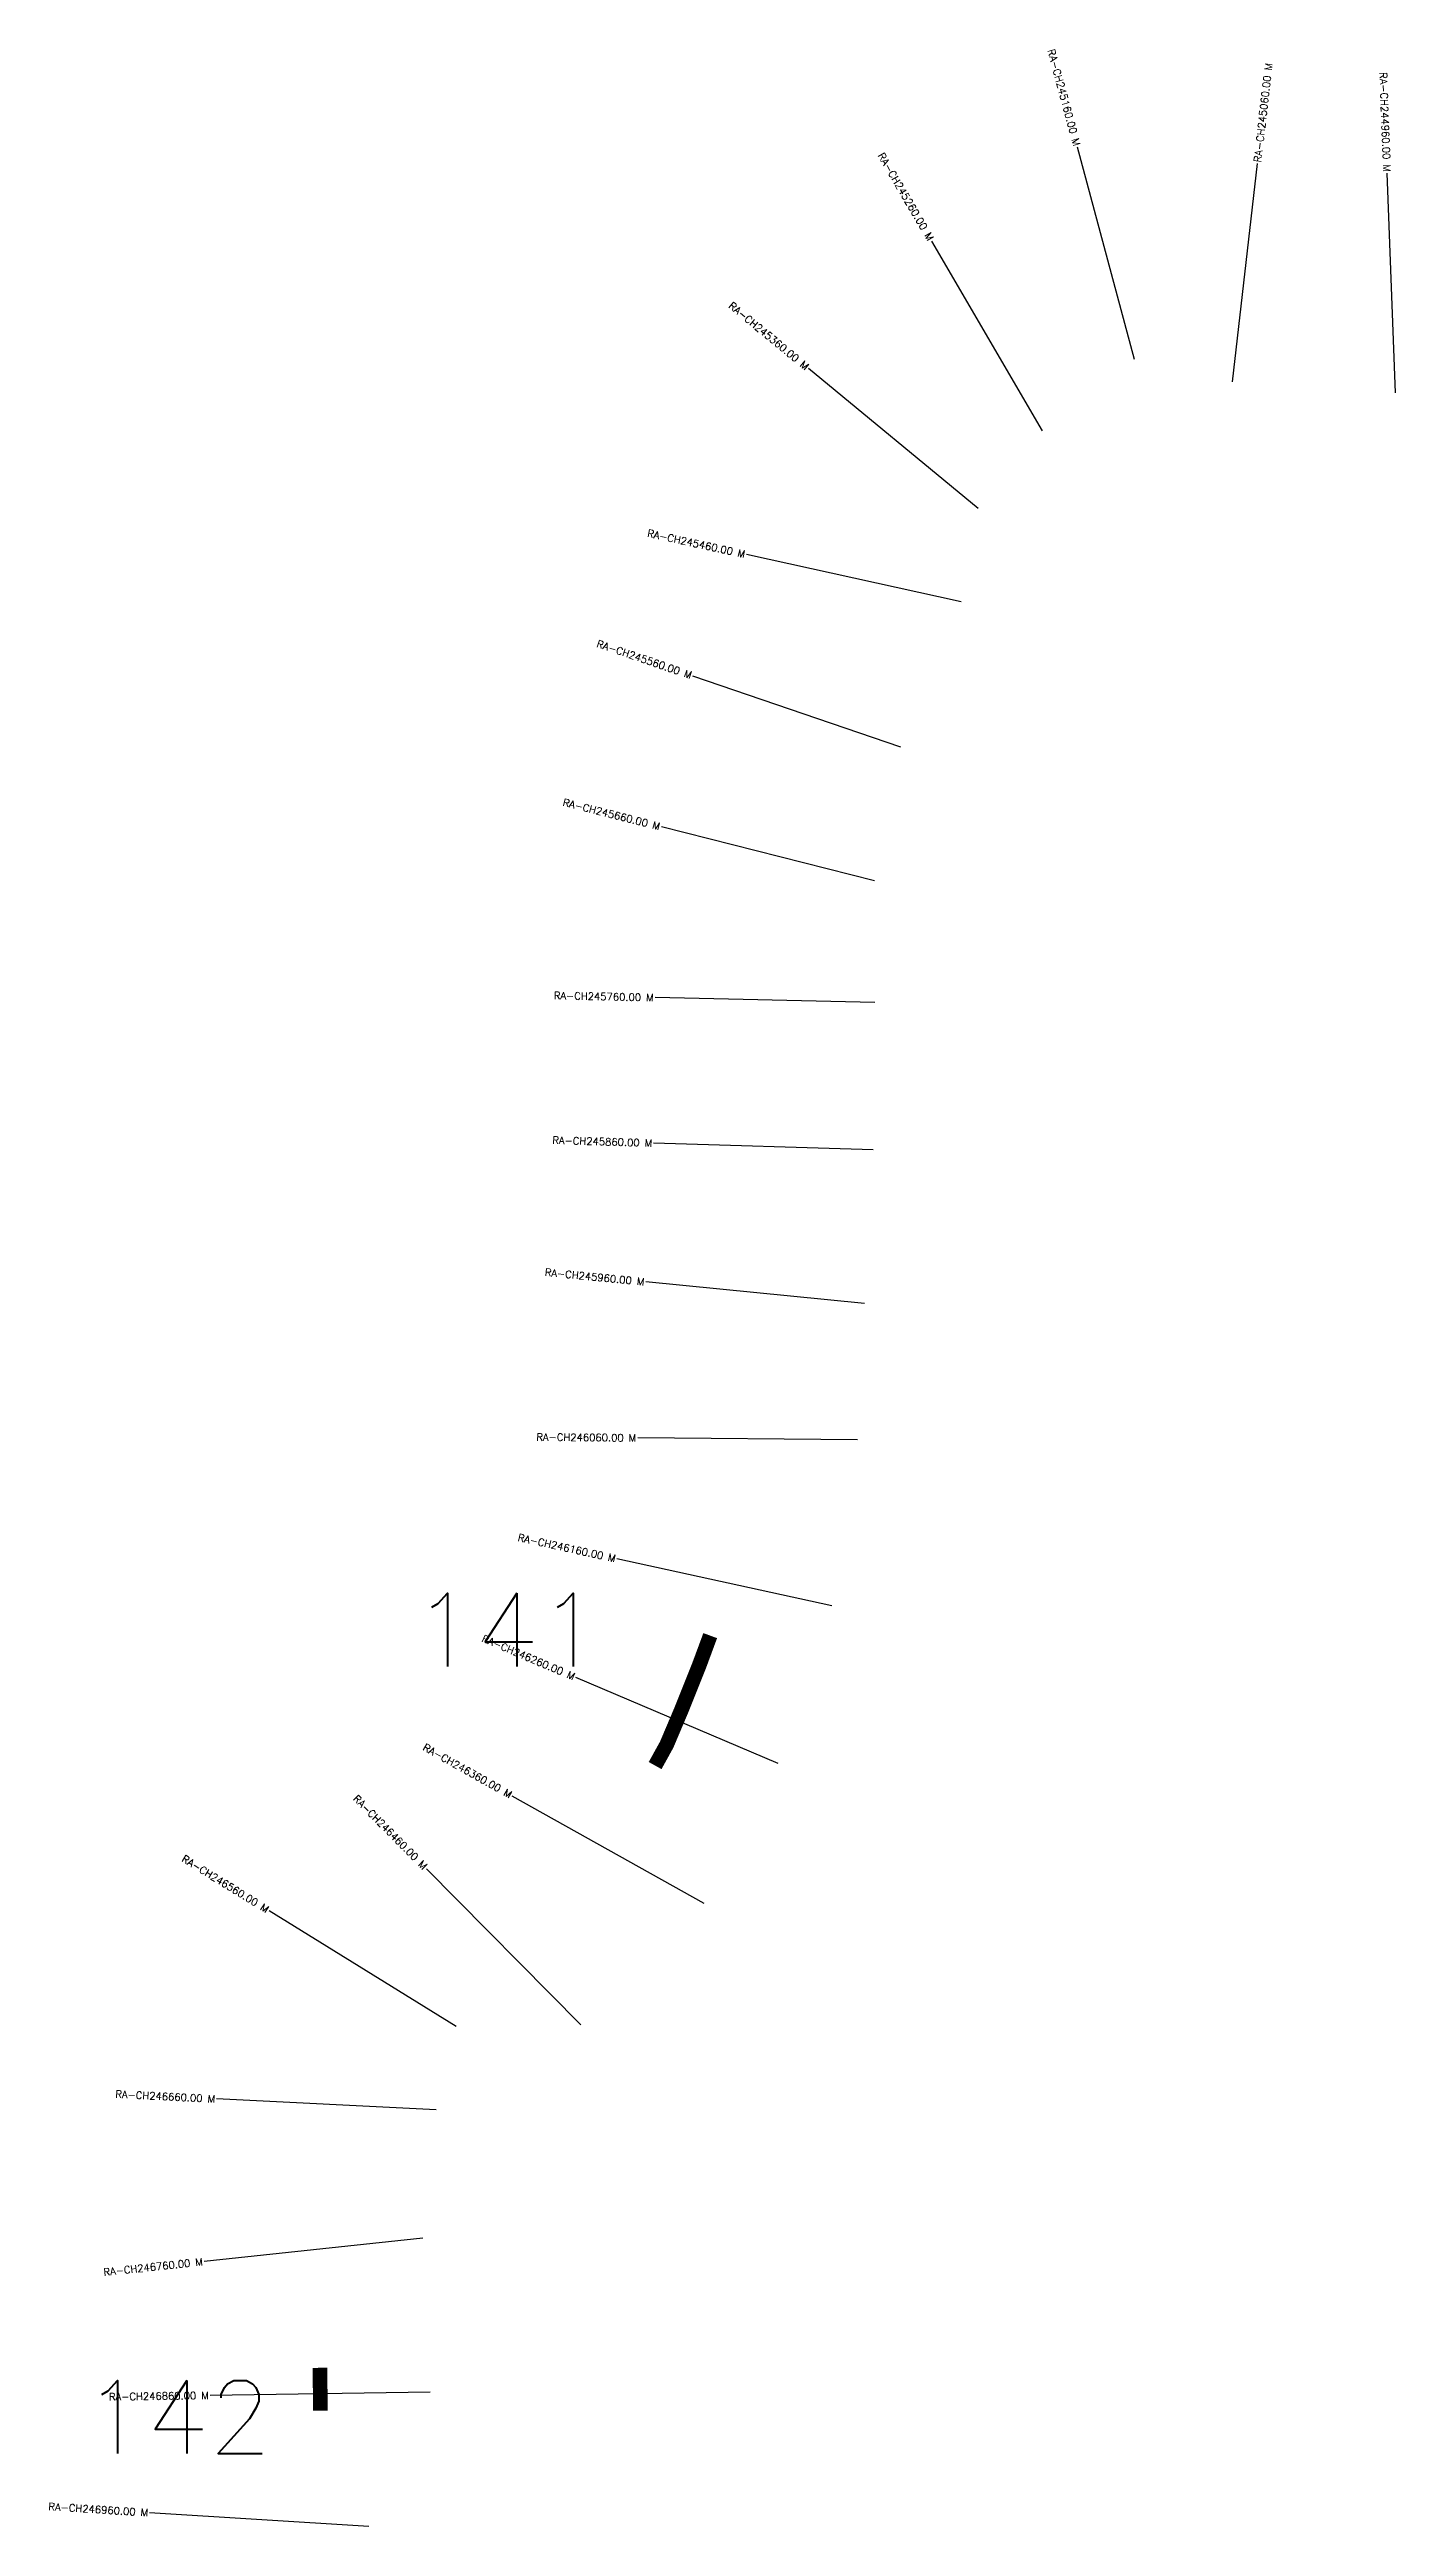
# Model space of a CAD drawing. Header units: metres. Extents: x 278224 to 282386, y 2044604 to 2047329.
# Drawn here: x 278261 to 279180, y 2045610 to 2047301 of the extents above; entities that cross this region are included whole.
import ezdxf
from ezdxf.enums import TextEntityAlignment as Align

# ---------------------------------------------------------------- set-up
doc = ezdxf.new("R2010")
doc.units = ezdxf.units.M
for name, color, linetype in [('ARTIFICIALLY PROTECTED', 4, 'Continuous'), ('CS', 134, 'Continuous'), ('CSMark', 6, 'Continuous')]:
    doc.layers.add(name, color=color, linetype=linetype)
doc.styles.get("Standard").update_dxf_attribs({"font": 'simplex.shx'})

msp = doc.modelspace()

# ---------------------------------------------------------------- linework, layer by layer
at = {"layer": 'ARTIFICIALLY PROTECTED', "const_width": 10, "flags": 128}
for points in [[(278712.3, 2046218.2), (278704.6, 2046197.4), (278692.6, 2046167.4), (278682.6, 2046143.8), (278674.7, 2046129.5)], [(278445.9, 2045718.4), (278446.3, 2045689.1)]]:
    msp.add_lwpolyline(points, dxfattribs=at)
at = {"layer": 'CS'}
for p, q in [((279001.8, 2047089.4), (278962.9, 2047234.3)), ((279068.7, 2047074), (279085.7, 2047223)), ((279180, 2047066.6), (279174.3, 2047216.4)), ((278939.1, 2047040.6), (278863.5, 2047170.1)), ((278895.1, 2046987.7), (278779.3, 2047083.1)), ((278883.6, 2046924), (278737.1, 2046956.1)), ((278842.5, 2046824.7), (278700.5, 2046873.2)), ((278824.4, 2046733.5), (278679, 2046770.2)), ((278824.6, 2046650.4), (278674.7, 2046653.7)), ((278823.6, 2046549.8), (278673.7, 2046554.3)), ((278817.6, 2046444.9), (278668.3, 2046459.6)), ((278812.8, 2046351.9), (278662.8, 2046353.2)), ((278795.2, 2046238.6), (278648.6, 2046270.6)), ((278758.6, 2046130.9), (278620.6, 2046189.6)), ((278708.1, 2046035.4), (278577.2, 2046108.7)), ((278624.1, 2045952.5), (278518.6, 2046059.1)), ((278538.9, 2045951.4), (278411.3, 2046030.3)), ((278525.2, 2045894.4), (278375.4, 2045901.9)), ((278516.1, 2045806.9), (278366.9, 2045791)), ((278521.1, 2045701.7), (278371.1, 2045699.6)), ((278479.4, 2045610.1), (278329.7, 2045619.5))]:
    msp.add_line(p, q, dxfattribs=at)

# ---------------------------------------------------------------- texts
at = {"char_height": 50, "attachment_point": 1}
for s, insert in [('141', (278509.5, 2046247.2)), ('142', (278284.3, 2045709.8))]:
    msp.add_mtext_dynamic_manual_height_columns(s, width=84.374, gutter_width=1, heights=[74.2], dxfattribs=dict(at, insert=insert))
at = {"layer": 'CSMark'}
for s, rotation, p in [('RA-CH245160.00 M', 285.0467, (278962.6, 2047235.3)), ('RA-CH244960.00 M', 272.1738, (279174.2, 2047217.4)), ('RA-CH245260.00 M', 300.2872, (278863, 2047171)), ('RA-CH245360.00 M', 320.5038, (278778.6, 2047083.7)), ('RA-CH245460.00 M', 347.6319, (278736.1, 2046956.3)), ('RA-CH245560.00 M', 341.1214, (278699.6, 2046873.6)), ('RA-CH245660.00 M', 345.8024, (278678, 2046770.5)), ('RA-CH245760.00 M', 358.755, (278673.7, 2046653.7)), ('RA-CH245860.00 M', 358.2669, (278672.7, 2046554.4)), ('RA-CH245960.00 M', 354.4014, (278667.3, 2046459.7)), ('RA-CH246060.00 M', 359.5219, (278661.8, 2046353.2)), ('RA-CH246160.00 M', 347.6697, (278647.7, 2046270.8)), ('RA-CH246260.00 M', 336.9773, (278619.6, 2046190)), ('RA-CH246360.00 M', 330.7383, (278576.4, 2046109.2)), ('RA-CH246460.00 M', 314.712, (278517.9, 2046059.8)), ('RA-CH246560.00 M', 328.2805, (278410.4, 2046030.8)), ('RA-CH246660.00 M', 357.1475, (278374.4, 2045901.9)), ('RA-CH246760.00 M', 6.1172, (278366, 2045790.9)), ('RA-CH246860.00 M', 0.803, (278370.1, 2045699.6)), ('RA-CH246960.00 M', 356.4168, (278328.7, 2045619.5))]:
    msp.add_text(s, height=5, rotation=rotation, dxfattribs=at).set_placement(p, align=Align.MIDDLE_RIGHT)
msp.add_text('RA-CH245060.00 M', height=5, rotation=83.4744, dxfattribs=at).set_placement((279085.8, 2047224), align=Align.MIDDLE_LEFT)

doc.saveas('drawing.dxf')
